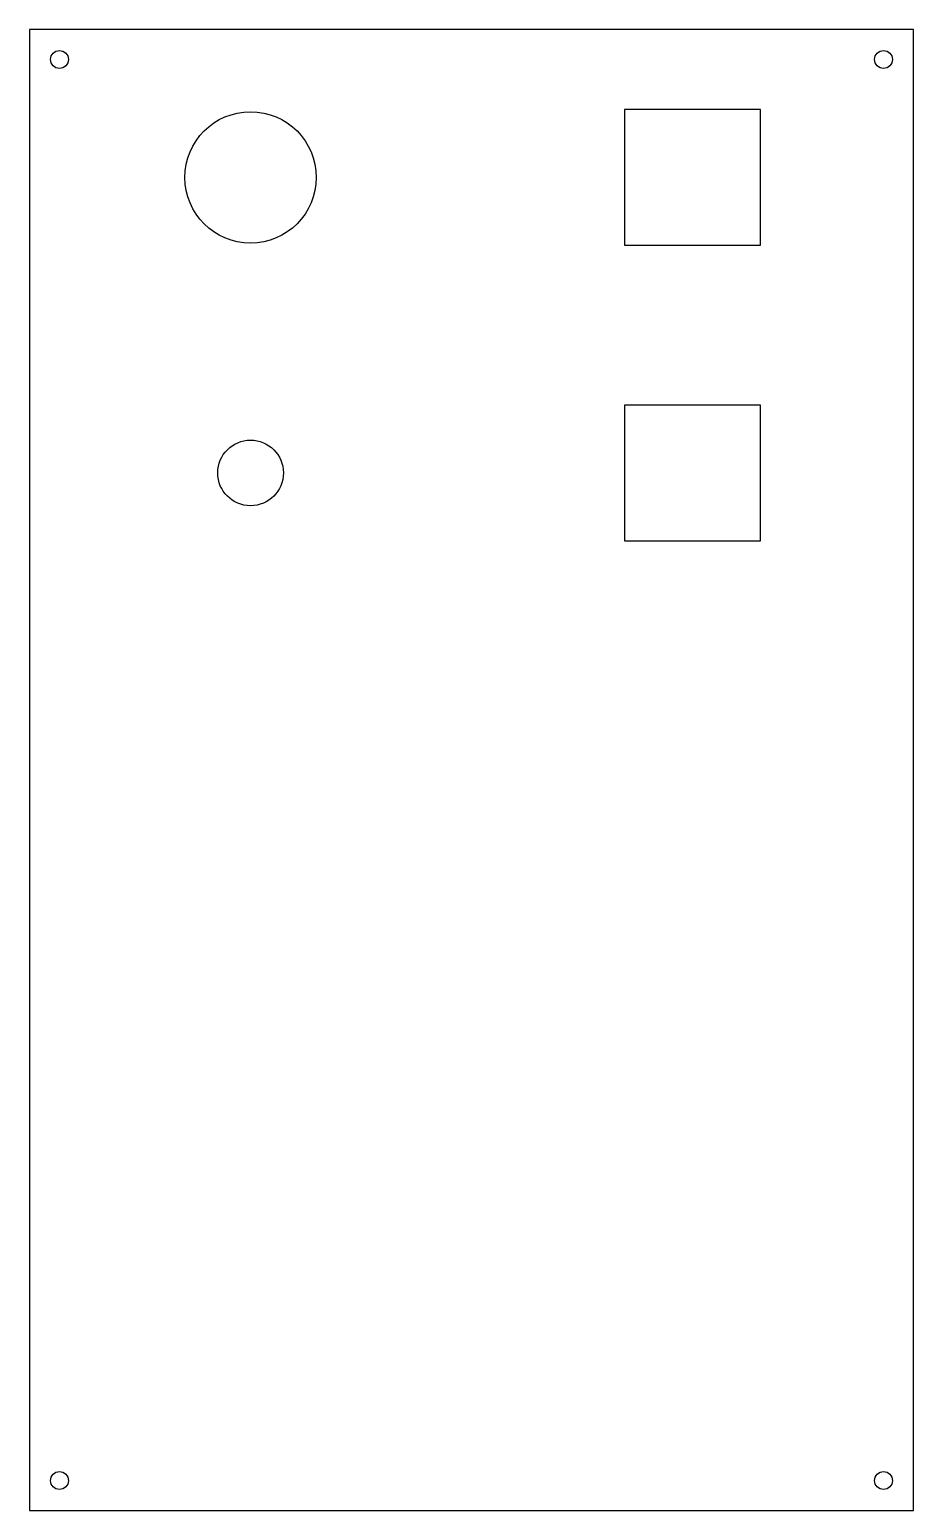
# Model space of a CAD drawing. Header units: millimetres. Extents: x -148 to 148, y -248 to 248.
import ezdxf

# ---------------------------------------------------------------- set-up
doc = ezdxf.new("R2010")
doc.units = ezdxf.units.MM

msp = doc.modelspace()

# ---------------------------------------------------------------- linework, layer by layer
at = {"color": 7, "linetype": 'Continuous', "lineweight": 25}
for p, q in [((-148, 248), (-148, -248)), ((148, 248), (-148, 248)), ((148, -248), (148, 248)), ((51.25, 221.25), (51.25, 175.75)), ((96.75, 221.25), (51.25, 221.25)), ((96.75, 175.75), (96.75, 221.25)), ((51.25, 175.75), (96.75, 175.75)), ((51.25, 122.25), (51.25, 76.75)), ((96.75, 122.25), (51.25, 122.25)), ((96.75, 76.75), (96.75, 122.25)), ((51.25, 76.75), (96.75, 76.75)), ((-148, -248), (148, -248))]:
    msp.add_line(p, q, dxfattribs=at)
for centre, radius in [((-138, 238), 3), ((138, 238), 3), ((-74, 198.5), 22), ((-74, 99.5), 11), ((-138, -238), 3), ((138, -238), 3)]:
    msp.add_circle(centre, radius, dxfattribs=at)

doc.saveas('drawing.dxf')
